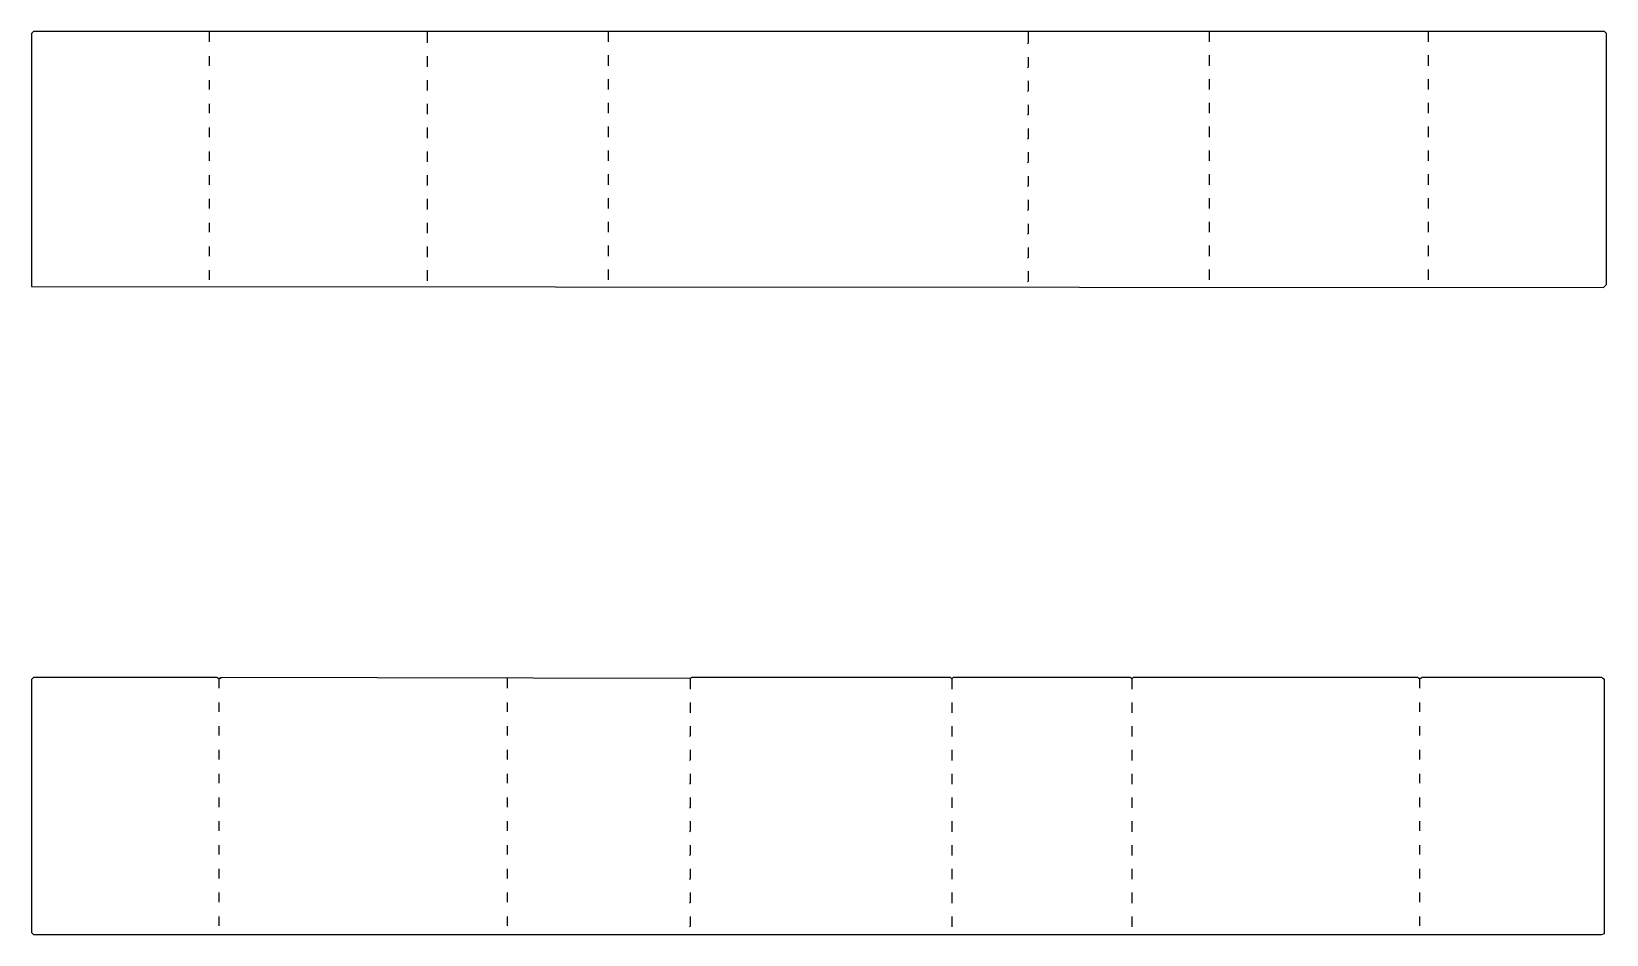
# Model space of a CAD drawing. Extents: x 85 to 1739, y 50 to 999.
import ezdxf

# ---------------------------------------------------------------- set-up
doc = ezdxf.new("R2010")
doc.units = 0
doc.layers.get('0').update_dxf_attribs({"linetype": 'CONTINUOUS'})

msp = doc.modelspace()

# ---------------------------------------------------------------- linework, layer by layer
at = {"color": 250, "linetype": 'CONTINUOUS'}
for points in [[(1736, 730), (1738, 732), (1739, 733), (1739, 997), (1737, 999), (87, 999), (85, 997), (85, 731), (1736, 730)], [(272, 988), (272, 999)], [(501, 987), (501, 999)], [(272, 963), (272, 973)], [(501, 962), (501, 973)], [(272, 938), (272, 948)], [(501, 937), (501, 948)], [(272, 913), (272, 923)], [(501, 912), (501, 923)], [(272, 888), (272, 898)], [(501, 887), (501, 898)], [(272, 863), (272, 873)], [(501, 862), (501, 873)], [(272, 838), (272, 848)], [(501, 837), (501, 848)], [(272, 813), (272, 823)], [(501, 812), (501, 823)], [(272, 788), (272, 798)], [(501, 787), (501, 798)], [(272, 763), (272, 773)], [(501, 762), (501, 773)], [(272, 738), (272, 748)], [(501, 737), (501, 748)], [(1734, 50), (1737, 51), (1737, 318), (1735.1, 319.2), (1734, 320), (1545, 320), (1544, 319), (1542, 319), (1541, 320), (1242, 320), (1241, 319), (1240.1, 319.2), (1239, 320), (1053, 320), (1052, 319), (1051.1, 319.2), (1050, 320), (778, 320), (777, 319), (776.1, 319.2), (284, 320), (283, 319), (281, 319), (280, 320), (87, 320), (85, 318), (85, 52), (87, 50), (1734, 50)], [(282, 309), (282, 319)], [(585, 309), (585, 319)], [(1052, 308), (1052, 319)], [(1241, 308), (1241, 319)], [(1543, 309), (1543, 319)], [(282, 284), (282, 294)], [(585, 284), (585, 294)], [(1052, 283), (1052, 294)], [(1241, 283), (1241, 294)], [(1543, 284), (1543, 294)], [(282, 259), (282, 269)], [(585, 259), (585, 269)], [(1052, 258), (1052, 269)], [(1241, 258), (1241, 269)], [(1543, 259), (1543, 269)], [(282, 234), (282, 244)], [(585, 234), (585, 244)], [(1052, 233), (1052, 244)], [(1241, 233), (1241, 244)], [(1543, 234), (1543, 244)], [(282, 209), (282, 219)], [(585, 209), (585, 219)], [(1052, 208), (1052, 219)], [(1241, 208), (1241, 219)], [(1543, 209), (1543, 219)], [(282, 184), (282, 194)], [(585, 184), (585, 194)], [(1052, 183), (1052, 194)], [(1241, 183), (1241, 194)], [(1543, 184), (1543, 194)], [(282, 159), (282, 169)], [(585, 159), (585, 169)], [(1052, 158), (1052, 169)], [(1241, 158), (1241, 169)], [(1543, 159), (1543, 169)], [(282, 134), (282, 144)], [(585, 134), (585, 144)], [(1052, 133), (1052, 144)], [(1241, 133), (1241, 144)], [(1543, 134), (1543, 144)], [(282, 109), (282, 119)], [(585, 109), (585, 119)], [(1052, 108), (1052, 119)], [(1241, 108), (1241, 119)], [(1543, 109), (1543, 119)], [(282, 84), (282, 94)], [(585, 84), (585, 94)], [(1052, 83), (1052, 94)], [(1241, 83), (1241, 94)], [(1543, 84), (1543, 94)], [(282, 59), (282, 69)], [(585, 59), (585, 69)], [(1052, 58), (1052, 69)], [(1241, 58), (1241, 69)], [(1543, 59), (1543, 69)]]:
    msp.add_lwpolyline(points, dxfattribs=at)
at = {"color": 251, "linetype": 'CONTINUOUS'}
for points in [[(691, 988), (691, 999)], [(1131, 986), (1132, 987), (1132, 999)], [(1322, 988), (1322, 999)], [(1552, 988), (1552, 999)], [(691, 963), (691, 974)], [(1322, 963), (1322, 974)], [(1552, 963), (1552, 974)], [(691, 938), (691, 949)], [(1322, 938), (1322, 949)], [(1552, 938), (1552, 949)], [(691, 913), (691, 924)], [(1322, 913), (1322, 924)], [(1552, 913), (1552, 924)], [(691, 888), (691, 899)], [(1322, 888), (1322, 899)], [(1552, 888), (1552, 899)], [(691, 863), (691, 874)], [(1322, 863), (1322, 874)], [(1552, 863), (1552, 874)], [(691, 838), (691, 849)], [(1322, 838), (1322, 849)], [(1552, 838), (1552, 849)], [(691, 813), (691, 824)], [(1322, 813), (1322, 824)], [(1552, 813), (1552, 824)], [(691, 788), (691, 799)], [(1322, 788), (1322, 799)], [(1552, 788), (1552, 799)], [(691, 763), (691, 774)], [(1322, 763), (1322, 774)], [(1552, 763), (1552, 774)], [(691, 738), (691, 749)], [(1322, 738), (1322, 749)], [(1552, 738), (1552, 749)], [(777, 308), (777, 319)], [(777, 283), (777, 294)]]:
    msp.add_lwpolyline(points, dxfattribs=at)
at = {"color": 252, "linetype": 'CONTINUOUS'}
for points in [[(1131, 961), (1132, 962), (1132, 972)], [(1131, 936), (1132, 937), (1132, 947)], [(1131, 911), (1132, 912), (1132, 922)], [(1131, 886), (1132, 887), (1132, 897)], [(1131, 861), (1132, 862), (1132, 872)], [(1131, 836), (1132, 837), (1132, 847)], [(1131, 811), (1132, 812), (1132, 822)], [(1131, 786), (1132, 787), (1132, 797)], [(1131, 761), (1132, 762), (1132, 772)], [(1131, 736), (1132, 737), (1132, 747)], [(776, 258), (777, 259), (777, 269)], [(776, 233), (777, 234), (777, 244)], [(776, 208), (777, 209), (777, 219)], [(776, 183), (777, 184), (777, 194)], [(776, 158), (777, 159), (777, 169)], [(776, 133), (777, 134), (777, 144)], [(776, 108), (777, 109), (777, 119)], [(776, 83), (777, 84), (777, 94)], [(776, 58), (777, 59), (777, 69)]]:
    msp.add_lwpolyline(points, dxfattribs=at)

doc.saveas('drawing.dxf')
